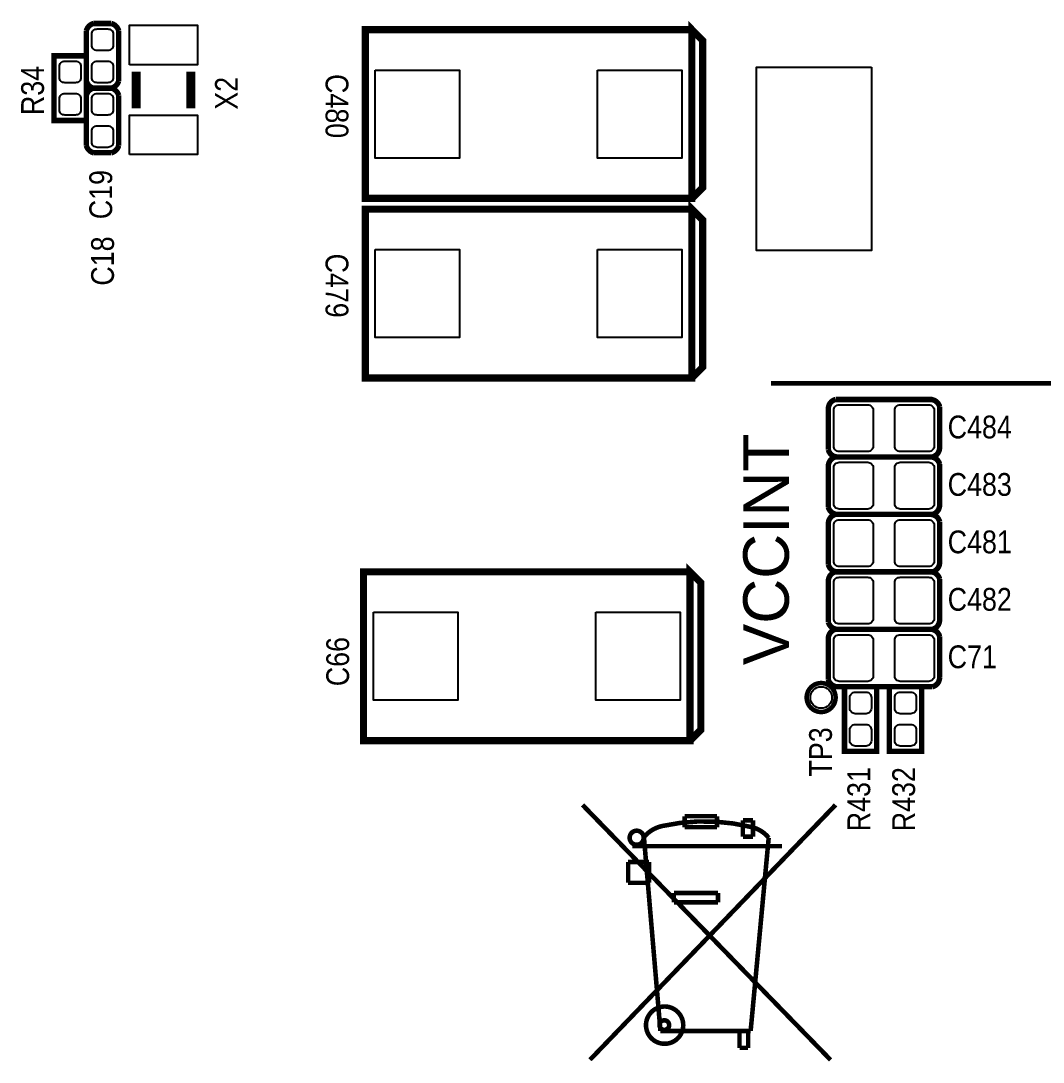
# Model space of a CAD drawing. Extents: x 35 to 236, y 10 to 166.
# Drawn here: x 118.36 to 146.84, y 53.38 to 82.38 of the extents above; entities that cross this region are included whole.
import ezdxf
from ezdxf.enums import TextEntityAlignment as Align

# ---------------------------------------------------------------- set-up
doc = ezdxf.new("R2010")
doc.units = 0
for name, color, linetype in [('BG_SILKSCREEN_TOP', 254, 'CONTINUOUS'), ('PG_SILKSCREEN_TOP', 254, 'CONTINUOUS'), ('PIN_SOLDERMASK_TOP', 85, 'CONTINUOUS'), ('RD_SILKSCREEN_TOP', 142, 'CONTINUOUS')]:
    doc.layers.add(name, color=color, linetype=linetype)

msp = doc.modelspace()

# ---------------------------------------------------------------- linework, layer by layer
at = {"layer": 'BG_SILKSCREEN_TOP', "const_width": 0.127}
for points in [[(134.002, 60.5406), (140.9123, 53.4387)], [(134.002, 60.5406), (140.9123, 53.4387)], [(141.0518, 60.5393), (134.2121, 53.443)], [(141.0518, 60.5393), (134.2121, 53.443)], [(136.8488, 60.2246), (136.8488, 59.9188)], [(136.8488, 60.2246), (136.8488, 59.9188)], [(137.746, 60.2246), (136.8488, 60.2246)], [(137.746, 60.2246), (136.8488, 60.2246)], [(137.746, 59.9188), (137.746, 60.2246)], [(137.746, 59.9188), (137.746, 60.2246)], [(138.4686, 60.1108), (138.4686, 59.6561)], [(138.4686, 60.1108), (138.4686, 59.6561)], [(138.7505, 60.1108), (138.4686, 60.1108)], [(138.7505, 60.1108), (138.4686, 60.1108)], [(138.7505, 59.6561), (138.7505, 60.1108)], [(138.7505, 59.6561), (138.7505, 60.1108)], [(136.8488, 59.9188), (137.746, 59.9188)], [(136.8488, 59.9188), (137.746, 59.9188)], [(139.5588, 59.3912), (135.3886, 59.3912)], [(139.5588, 59.3912), (135.3886, 59.3912)], [(136.1729, 54.2459), (135.7135, 59.6432)], [(136.1729, 54.2459), (135.7135, 59.6432)], [(138.4686, 59.6561), (138.7505, 59.6561)], [(138.4686, 59.6561), (138.7505, 59.6561)], [(139.1892, 59.6259), (138.686, 54.2459)], [(139.1892, 59.6259), (138.686, 54.2459)], [(135.8559, 58.9492), (135.274, 58.9492)], [(135.8559, 58.9492), (135.274, 58.9492)], [(135.274, 58.9492), (135.274, 58.3706)], [(135.274, 58.9492), (135.274, 58.3706)], [(135.8559, 58.3706), (135.8559, 58.9492)], [(135.8559, 58.3706), (135.8559, 58.9492)], [(135.274, 58.3706), (135.8559, 58.3706)], [(135.274, 58.3706), (135.8559, 58.3706)], [(136.5466, 58.0841), (136.5466, 57.824)], [(136.5466, 58.0841), (136.5466, 57.824)], [(137.7742, 58.0841), (136.5466, 58.0841)], [(137.7742, 58.0841), (136.5466, 58.0841)], [(137.7742, 57.824), (137.7742, 58.0841)], [(137.7742, 57.824), (137.7742, 58.0841)], [(136.5466, 57.824), (137.7742, 57.824)], [(136.5466, 57.824), (137.7742, 57.824)], [(138.686, 54.2459), (136.1729, 54.2459)], [(138.686, 54.2459), (136.1729, 54.2459)], [(138.3759, 54.2459), (138.3759, 53.7735)], [(138.6167, 54.2459), (138.3759, 54.2459)], [(138.3759, 54.2459), (138.3759, 53.7735)], [(138.6167, 54.2459), (138.3759, 54.2459)], [(138.6167, 53.7735), (138.6167, 54.2459)], [(138.6167, 53.7735), (138.6167, 54.2459)], [(138.3759, 53.7735), (138.6167, 53.7735)], [(138.3759, 53.7735), (138.6167, 53.7735)]]:
    msp.add_lwpolyline(points, dxfattribs=at)
for points in [[(136.2278, 59.9528, -0.114267), (138.687, 59.9279)], [(136.2278, 59.9528, -0.114267), (138.687, 59.9279)], [(135.7061, 59.6256, 0.99999), (135.3154, 59.6257, 1.00001), (135.7061, 59.6256)], [(135.7061, 59.6256, 0.99999), (135.3154, 59.6257, 1.00001), (135.7061, 59.6256)], [(135.7135, 59.6432, -0.167327), (136.2278, 59.9528)], [(135.7135, 59.6432, -0.167327), (136.2278, 59.9528)], [(138.687, 59.9279, -0.170915), (139.1892, 59.6259)], [(138.687, 59.9279, -0.170915), (139.1892, 59.6259)], [(136.8084, 54.4062, 1.000004), (135.7707, 54.4062, 0.999996), (136.8084, 54.4062)], [(136.8084, 54.4062, 1.000004), (135.7707, 54.4062, 0.999996), (136.8084, 54.4062)], [(136.416, 54.4075, 1.000164), (136.1478, 54.4074, 0.999836), (136.416, 54.4075)], [(136.416, 54.4075, 1.000164), (136.1478, 54.4074, 0.999836), (136.416, 54.4075)]]:
    msp.add_lwpolyline(points, format="xyb", dxfattribs=at)
at = {"layer": 'PG_SILKSCREEN_TOP'}
for points, const_width in [([(120.88, 80.5, 0.265564), (121.08, 80.7), (121.08, 82.1, 0.265564), (120.88, 82.3), (120.38, 82.3, 0.265564), (120.18, 82.1), (120.18, 80.7, 0.265564), (120.38, 80.5)], 0.15), ([(120.38, 80.5, 0.265564), (120.18, 80.3), (120.18, 78.9, 0.265564), (120.38, 78.7), (120.88, 78.7, 0.265564), (121.08, 78.9), (121.08, 80.3, 0.265564), (120.88, 80.5)], 0.15), ([(141.1, 70.23, -0.333333), (140.85, 70.43), (140.85, 71.58, -0.333333), (141.05, 71.83), (143.75, 71.83)], 0.15), ([(143.7, 71.83, -0.333333), (143.95, 71.63)], 0.15), ([(143.95, 70.48, -0.333333), (143.75, 70.23)], 0.15), ([(141.1, 68.63, -0.333333), (140.85, 68.83), (140.85, 69.98, -0.333333), (141.05, 70.23), (143.75, 70.23)], 0.15), ([(143.7, 70.23, -0.333333), (143.95, 70.03)], 0.15), ([(143.95, 68.88, -0.333333), (143.75, 68.63)], 0.15), ([(141.1, 67.03, -0.333333), (140.85, 67.23), (140.85, 68.38, -0.333333), (141.05, 68.63), (143.75, 68.63)], 0.15), ([(143.7, 68.63, -0.333333), (143.95, 68.43)], 0.15), ([(143.95, 67.28, -0.333333), (143.75, 67.03)], 0.15), ([(141.1, 65.43, -0.333333), (140.85, 65.63), (140.85, 66.78, -0.333333), (141.05, 67.03), (143.75, 67.03)], 0.15), ([(143.7, 67.03, -0.333333), (143.95, 66.83)], 0.15), ([(143.95, 65.68, -0.333333), (143.75, 65.43)], 0.15), ([(141.1, 63.83, -0.333333), (140.85, 64.03), (140.85, 65.18, -0.333333), (141.05, 65.43), (143.75, 65.43)], 0.15), ([(143.7, 65.43, -0.333333), (143.95, 65.23)], 0.15), ([(143.95, 64.08, -0.333333), (143.75, 63.83)], 0.15), ([(141.0531, 63.53, 1), (140.2469, 63.53, 1), (141.0531, 63.53)], 0.127)]:
    msp.add_lwpolyline(points, format="xyb", dxfattribs=dict(at, const_width=const_width))
for points, const_width in [([(137.0491, 82.1295), (127.9508, 82.1295), (127.9508, 77.4305), (137.0491, 77.4305), (137.0491, 82.1295), (137.3488, 81.8298), (137.3488, 77.7302), (137.0491, 77.4305)], 0.2007), ([(119.53, 79.6), (119.28, 79.6), (119.28, 81.4), (120.18, 81.4), (120.18, 79.6), (119.53, 79.6)], 0.15), ([(121.568, 80.958), (121.568, 79.942)], 0.254), ([(123.092, 80.958), (123.092, 79.942)], 0.254), ([(120.38, 80.5), (120.88, 80.5)], 0.15), ([(120.88, 80.5), (120.38, 80.5)], 0.15), ([(137.0493, 77.1295), (127.9509, 77.1295), (127.9509, 72.4305), (137.0493, 72.4305), (137.0493, 77.1295), (137.3489, 76.8298), (137.3489, 72.7302), (137.0493, 72.4305)], 0.2007), ([(152.75, 72.28), (139.25, 72.28)], 0.127), ([(143.95, 71.63), (143.95, 70.48)], 0.15), ([(143.75, 70.23), (141.1, 70.23)], 0.15), ([(143.95, 70.03), (143.95, 68.88)], 0.15), ([(143.75, 68.63), (141.1, 68.63)], 0.15), ([(143.95, 68.43), (143.95, 67.28)], 0.15), ([(136.9991, 67.0295), (127.9008, 67.0295), (127.9008, 62.3305), (136.9991, 62.3305), (136.9991, 67.0295), (137.2988, 66.7298), (137.2988, 62.6302), (136.9991, 62.3305)], 0.2007), ([(143.75, 67.03), (141.1, 67.03)], 0.15), ([(143.95, 66.83), (143.95, 65.68)], 0.15), ([(143.75, 65.43), (141.1, 65.43)], 0.15), ([(143.95, 65.23), (143.95, 64.08)], 0.15), ([(143.75, 63.83), (141.1, 63.83)], 0.15), ([(141.95, 63.83), (142.2, 63.83), (142.2, 62.03), (141.3, 62.03), (141.3, 63.83), (141.95, 63.83)], 0.15), ([(143.2, 63.83), (143.45, 63.83), (143.45, 62.03), (142.55, 62.03), (142.55, 63.83), (143.2, 63.83)], 0.15)]:
    msp.add_lwpolyline(points, dxfattribs=dict(at, const_width=const_width))
at = {"layer": 'PIN_SOLDERMASK_TOP'}
for points in [[(120.33, 81.7), (120.33, 82, -0.414214), (120.48, 82.15), (120.78, 82.15, -0.414214), (120.93, 82), (120.93, 81.7, -0.414214), (120.78, 81.55), (120.48, 81.55, -0.414214)], [(120.03, 81.1), (120.03, 80.8, -0.414214), (119.88, 80.65), (119.58, 80.65, -0.414214), (119.43, 80.8), (119.43, 81.1, -0.414214), (119.58, 81.25), (119.88, 81.25, -0.414214)], [(120.33, 80.8), (120.33, 81.1, -0.414214), (120.48, 81.25), (120.78, 81.25, -0.414214), (120.93, 81.1), (120.93, 80.8, -0.414214), (120.78, 80.65), (120.48, 80.65, -0.414214)], [(120.03, 80.2), (120.03, 79.9, -0.414214), (119.88, 79.75), (119.58, 79.75, -0.414214), (119.43, 79.9), (119.43, 80.2, -0.414214), (119.58, 80.35), (119.88, 80.35, -0.414214)], [(120.93, 80.2), (120.93, 79.9, -0.414214), (120.78, 79.75), (120.48, 79.75, -0.414214), (120.33, 79.9), (120.33, 80.2, -0.414214), (120.48, 80.35), (120.78, 80.35, -0.414214)], [(120.93, 79.3), (120.93, 79, -0.414214), (120.78, 78.85), (120.48, 78.85, -0.414214), (120.33, 79), (120.33, 79.3, -0.414214), (120.48, 79.45), (120.78, 79.45, -0.414214)], [(141, 71.53, -0.414214), (141.15, 71.68), (141.95, 71.68, -0.414214), (142.1, 71.53), (142.1, 70.53, -0.414214), (141.95, 70.38), (141.15, 70.38, -0.414214), (141, 70.53)], [(142.7, 71.53, -0.414214), (142.85, 71.68), (143.65, 71.68, -0.414214), (143.8, 71.53), (143.8, 70.53, -0.414214), (143.65, 70.38), (142.85, 70.38, -0.414214), (142.7, 70.53)], [(141, 69.93, -0.414214), (141.15, 70.08), (141.95, 70.08, -0.414214), (142.1, 69.93), (142.1, 68.93, -0.414214), (141.95, 68.78), (141.15, 68.78, -0.414214), (141, 68.93)], [(142.7, 69.93, -0.414214), (142.85, 70.08), (143.65, 70.08, -0.414214), (143.8, 69.93), (143.8, 68.93, -0.414214), (143.65, 68.78), (142.85, 68.78, -0.414214), (142.7, 68.93)], [(141, 68.33, -0.414214), (141.15, 68.48), (141.95, 68.48, -0.414214), (142.1, 68.33), (142.1, 67.33, -0.414214), (141.95, 67.18), (141.15, 67.18, -0.414214), (141, 67.33)], [(142.7, 68.33, -0.414214), (142.85, 68.48), (143.65, 68.48, -0.414214), (143.8, 68.33), (143.8, 67.33, -0.414214), (143.65, 67.18), (142.85, 67.18, -0.414214), (142.7, 67.33)], [(141, 66.73, -0.414214), (141.15, 66.88), (141.95, 66.88, -0.414214), (142.1, 66.73), (142.1, 65.73, -0.414214), (141.95, 65.58), (141.15, 65.58, -0.414214), (141, 65.73)], [(142.7, 66.73, -0.414214), (142.85, 66.88), (143.65, 66.88, -0.414214), (143.8, 66.73), (143.8, 65.73, -0.414214), (143.65, 65.58), (142.85, 65.58, -0.414214), (142.7, 65.73)], [(141, 65.13, -0.414214), (141.15, 65.28), (141.95, 65.28, -0.414214), (142.1, 65.13), (142.1, 64.13, -0.414214), (141.95, 63.98), (141.15, 63.98, -0.414214), (141, 64.13)], [(142.7, 65.13, -0.414214), (142.85, 65.28), (143.65, 65.28, -0.414214), (143.8, 65.13), (143.8, 64.13, -0.414214), (143.65, 63.98), (142.85, 63.98, -0.414214), (142.7, 64.13)], [(141.45, 63.23), (141.45, 63.53, -0.414214), (141.6, 63.68), (141.9, 63.68, -0.414214), (142.05, 63.53), (142.05, 63.23, -0.414214), (141.9, 63.08), (141.6, 63.08, -0.414214)], [(142.7, 63.23), (142.7, 63.53, -0.414214), (142.85, 63.68), (143.15, 63.68, -0.414214), (143.3, 63.53), (143.3, 63.23, -0.414214), (143.15, 63.08), (142.85, 63.08, -0.414214)], [(141.45, 62.33), (141.45, 62.63, -0.414214), (141.6, 62.78), (141.9, 62.78, -0.414214), (142.05, 62.63), (142.05, 62.33, -0.414214), (141.9, 62.18), (141.6, 62.18, -0.414214)], [(142.7, 62.33), (142.7, 62.63, -0.414214), (142.85, 62.78), (143.15, 62.78, -0.414214), (143.3, 62.63), (143.3, 62.33, -0.414214), (143.15, 62.18), (142.85, 62.18, -0.414214)]]:
    msp.add_lwpolyline(points, format="xyb", close=True, dxfattribs=at)
for points in [[(121.3791, 81.1494), (121.3791, 82.251), (123.2808, 82.251), (123.2808, 81.1494)], [(128.2264, 81.0055), (130.576, 81.0055), (130.576, 78.5545), (128.2264, 78.5545)], [(134.424, 81.0055), (136.7736, 81.0055), (136.7736, 78.5545), (134.424, 78.5545)], [(142.05, 81.08), (142.05, 75.98), (138.85, 75.98), (138.85, 81.08)], [(121.3791, 78.6493), (121.3791, 79.7509), (123.2808, 79.7509), (123.2808, 78.6493)], [(128.2264, 76.0055), (130.576, 76.0055), (130.576, 73.5545), (128.2264, 73.5545)], [(134.424, 76.0055), (136.7736, 76.0055), (136.7736, 73.5545), (134.424, 73.5545)], [(128.1764, 65.9056), (130.5259, 65.9056), (130.5259, 63.4545), (128.1764, 63.4545)], [(134.3741, 65.9056), (136.7235, 65.9056), (136.7235, 63.4545), (134.3741, 63.4545)]]:
    msp.add_lwpolyline(points, close=True, dxfattribs=at)
msp.add_circle((140.65, 63.53), 0.3, dxfattribs=at)

# ---------------------------------------------------------------- texts
at = {"layer": 'BG_SILKSCREEN_TOP', "width": 1.02}
msp.add_text('VCCINT', height=1.27, rotation=90, dxfattribs=at).set_placement((139.75, 64.43))
at = {"layer": 'RD_SILKSCREEN_TOP', "width": 0.88}
for s, p in [('R34', (119, 79.75)), ('X2', (124.4, 79.9)), ('C19', (120.9, 76.85)), ('C18', (120.95, 75)), ('TP3', (140.95, 61.33)), ('R431', (142.0167, 59.805)), ('R432', (143.2667, 59.805))]:
    msp.add_text(s, height=0.635, rotation=90, dxfattribs=at).set_placement(p)
for s, rotation, p in [('C480', 270, (126.8449, 80.0005)), ('C479', 270, (126.8449, 75.0005)), ('C66', 90, (127.5, 64.53))]:
    msp.add_text(s, height=0.635, rotation=rotation, dxfattribs=at).set_placement(p, align=Align.CENTER)
for s, p in [('C484', (144.175, 70.7467)), ('C483', (144.175, 69.1467)), ('C481', (144.175, 67.5467)), ('C482', (144.175, 65.9467)), ('C71', (144.175, 64.3467))]:
    msp.add_text(s, height=0.635, dxfattribs=at).set_placement(p)

doc.saveas('drawing.dxf')
